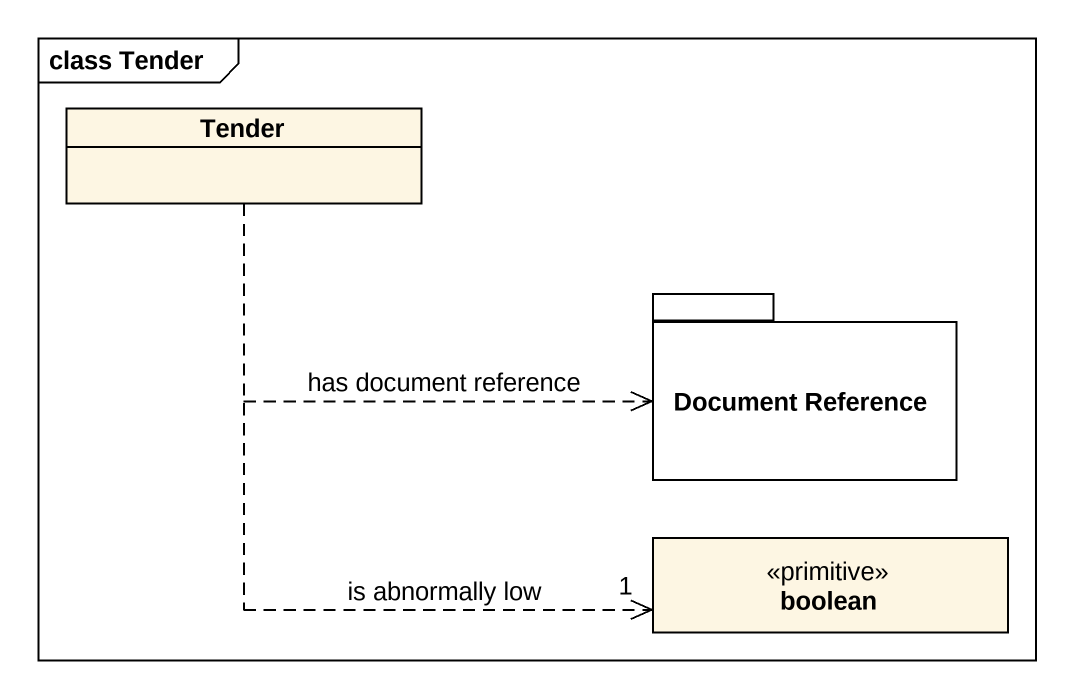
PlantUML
@startuml
mainframe class Tender
hide circle
hide empty members
class Tender
package "Document Reference" as Document_Reference {
}
class boolean <<primitive>>
Tender .right.> Document_Reference : has document reference
Tender ..> "1" boolean : is abnormally low
@enduml
